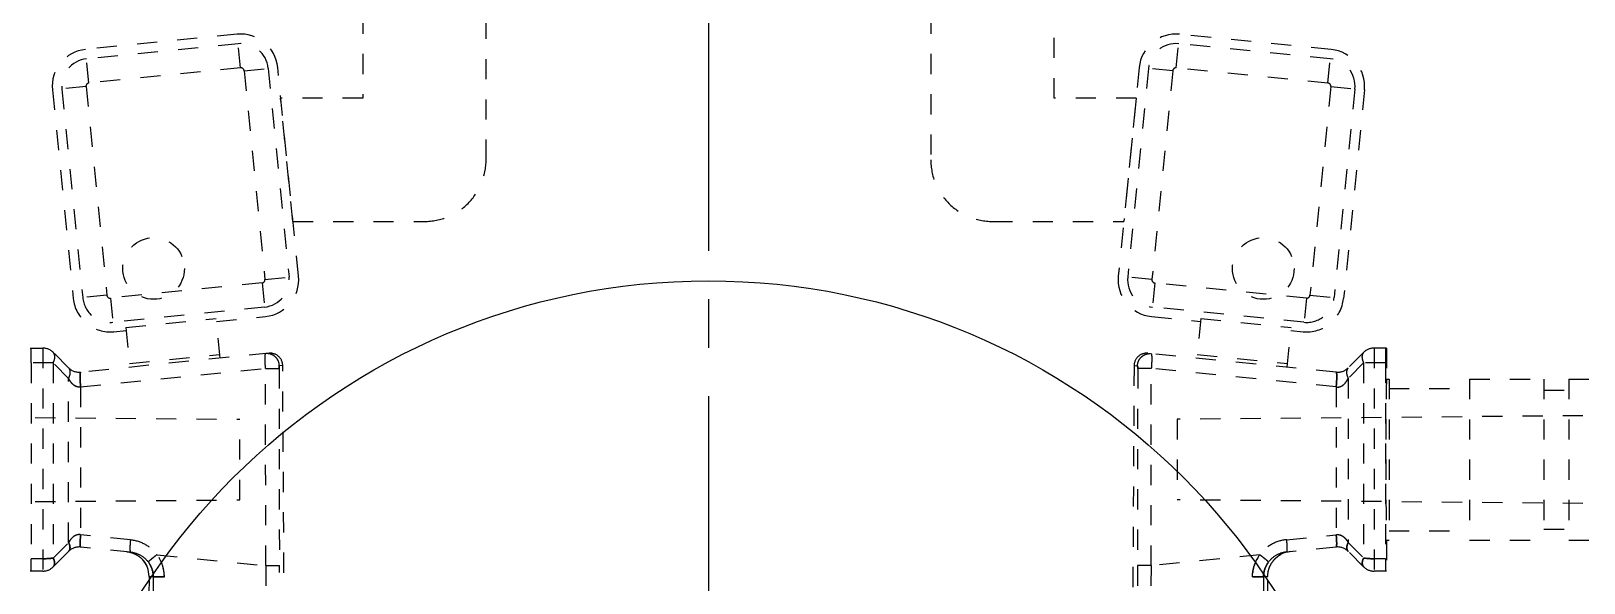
# Model space of a CAD drawing. Header units: millimetres. Extents: x 583 to 1942, y -5112 to 253.
# Drawn here: x 1186.9 to 1312.8, y -4460.4 to -4415.6 of the extents above; entities that cross this region are included whole.
import ezdxf

# ---------------------------------------------------------------- set-up
doc = ezdxf.new("R2010")
doc.units = ezdxf.units.MM
doc.header["$LTSCALE"] = 16.335
doc.linetypes.add('CENTER', pattern=[0.6, 0.375, -0.075, 0.075, -0.075])
doc.linetypes.add('HIDDEN', pattern=[0.2, 0.1, -0.1])
doc.layers.get('0').update_dxf_attribs({"linetype": 'CONTINUOUS'})
doc.layers.add('DEFAULT_2', color=8, linetype='HIDDEN')

msp = doc.modelspace()

# ---------------------------------------------------------------- linework, layer by layer
at = {"color": 1, "linetype": 'CENTER', "ltscale": 3.209403}
msp.add_line((1241.821, -4350.864), (1241.821, -4608.864), dxfattribs=at)
at = {"color": 7, "linetype": 'Continuous'}
msp.add_circle((1241.821, -4490.364), 54.5, dxfattribs=at)
at = {"layer": 'DEFAULT_2', "color": 8, "linetype": 'HIDDEN'}
for p, q in [((1213.789, -4397.864), (1213.789, -4421.052)), ((1223.789, -4426.052), (1223.789, -4397.864)), ((1259.853, -4397.864), (1259.853, -4426.052)), ((1269.853, -4421.052), (1269.853, -4397.864)), ((1203.604, -4415.873), (1191.305, -4417.103)), ((1203.68, -4416.636), (1191.381, -4417.866)), ((1203.876, -4418.596), (1203.604, -4415.873)), ((1279.765, -4418.596), (1280.037, -4415.873)), ((1292.26, -4417.866), (1279.961, -4416.636)), ((1292.337, -4417.103), (1280.037, -4415.873)), ((1191.577, -4419.825), (1191.305, -4417.103)), ((1292.064, -4419.825), (1292.337, -4417.103)), ((1203.876, -4418.596), (1191.577, -4419.825)), ((1204.165, -4418.832), (1206.888, -4418.56)), ((1204.165, -4418.832), (1205.857, -4435.747)), ((1206.125, -4418.636), (1207.816, -4435.551)), ((1208.579, -4435.475), (1206.888, -4418.56)), ((1276.754, -4418.56), (1275.062, -4435.475)), ((1277.517, -4418.636), (1275.825, -4435.551)), ((1279.476, -4418.832), (1276.754, -4418.56)), ((1279.476, -4418.832), (1277.785, -4435.747)), ((1292.064, -4419.825), (1279.765, -4418.596)), ((1191.341, -4420.114), (1188.618, -4420.386)), ((1188.618, -4420.386), (1190.31, -4437.302)), ((1189.381, -4420.31), (1191.073, -4437.226)), ((1191.341, -4420.114), (1193.032, -4437.03)), ((1292.301, -4420.114), (1290.609, -4437.03)), ((1292.301, -4420.114), (1295.023, -4420.386)), ((1294.26, -4420.31), (1292.569, -4437.226)), ((1295.023, -4420.386), (1293.332, -4437.302)), ((1208.126, -4431.052), (1207.126, -4421.052)), ((1213.789, -4421.052), (1207.126, -4421.052)), ((1276.515, -4421.052), (1269.853, -4421.052)), ((1276.515, -4421.052), (1275.515, -4431.052)), ((1208.126, -4431.052), (1218.789, -4431.052)), ((1264.853, -4431.052), (1275.515, -4431.052)), ((1205.857, -4435.747), (1208.579, -4435.475)), ((1277.785, -4435.747), (1275.062, -4435.475)), ((1205.62, -4436.036), (1193.321, -4437.266)), ((1205.62, -4436.036), (1205.893, -4438.759)), ((1278.021, -4436.036), (1277.749, -4438.759)), ((1290.32, -4437.266), (1278.021, -4436.036)), ((1193.032, -4437.03), (1190.31, -4437.302)), ((1193.321, -4437.266), (1193.593, -4439.989)), ((1205.816, -4437.996), (1193.517, -4439.226)), ((1290.124, -4439.226), (1277.825, -4437.996)), ((1290.32, -4437.266), (1290.048, -4439.989)), ((1290.609, -4437.03), (1293.332, -4437.302)), ((1194.565, -4439.655), (1201.889, -4438.922)), ((1202.211, -4442.142), (1201.889, -4438.922)), ((1201.912, -4439.157), (1205.893, -4438.759)), ((1277.749, -4438.759), (1281.729, -4439.157)), ((1281.752, -4438.922), (1281.431, -4442.142)), ((1281.752, -4438.922), (1289.076, -4439.655)), ((1193.593, -4439.989), (1194.589, -4439.889)), ((1194.565, -4439.655), (1194.887, -4442.874)), ((1288.754, -4442.874), (1289.076, -4439.655)), ((1289.053, -4439.889), (1290.048, -4439.989)), ((1186.821, -4441.319), (1187.829, -4441.319)), ((1187.829, -4441.319), (1187.829, -4459.409)), ((1189.934, -4442.925), (1188.681, -4441.672)), ((1206.191, -4441.744), (1190.907, -4443.272)), ((1194.857, -4442.576), (1202.181, -4441.843)), ((1292.735, -4443.272), (1277.45, -4441.744)), ((1281.46, -4441.843), (1288.784, -4442.576)), ((1294.96, -4441.672), (1293.707, -4442.925)), ((1295.813, -4441.319), (1295.813, -4459.409)), ((1296.821, -4441.319), (1295.813, -4441.319)), ((1296.821, -4441.319), (1296.821, -4443.832)), ((1186.9, -4442.525), (1186.9, -4458.404)), ((1188.681, -4442.525), (1186.9, -4442.525)), ((1188.681, -4442.525), (1188.681, -4458.345)), ((1189.934, -4443.778), (1188.681, -4442.525)), ((1190.907, -4444.472), (1205.902, -4442.973)), ((1205.902, -4442.973), (1207.004, -4442.972)), ((1205.922, -4458.958), (1205.902, -4442.973)), ((1207.004, -4442.972), (1207.023, -4458.958)), ((1207.296, -4442.738), (1207.019, -4442.77)), ((1207.635, -4502.004), (1207.296, -4442.738)), ((1276.345, -4442.738), (1276.006, -4502.004)), ((1276.345, -4442.738), (1276.622, -4442.77)), ((1276.637, -4442.972), (1276.619, -4458.958)), ((1277.739, -4442.973), (1276.637, -4442.972)), ((1277.719, -4458.958), (1277.739, -4442.973)), ((1292.735, -4444.472), (1277.739, -4442.973)), ((1294.96, -4442.525), (1293.707, -4443.778)), ((1294.96, -4442.525), (1294.96, -4458.345)), ((1296.742, -4442.525), (1294.96, -4442.525)), ((1296.742, -4442.525), (1296.742, -4458.404)), ((1189.934, -4457.093), (1189.934, -4443.778)), ((1190.907, -4444.472), (1190.907, -4456.456)), ((1292.735, -4444.472), (1292.735, -4456.456)), ((1293.707, -4443.778), (1293.707, -4457.093)), ((1296.821, -4443.832), (1297.022, -4443.832)), ((1297.022, -4443.832), (1297.022, -4456.897)), ((1303.554, -4443.832), (1303.554, -4456.897)), ((1303.554, -4443.832), (1309.584, -4443.832)), ((1309.584, -4443.832), (1309.584, -4456.897)), ((1311.594, -4443.832), (1311.594, -4456.897)), ((1311.594, -4443.832), (1325.061, -4443.832)), ((1297.022, -4444.586), (1303.554, -4444.586)), ((1309.584, -4444.737), (1311.594, -4444.737)), ((1167.625, -4446.782), (1203.805, -4447.098)), ((1316.016, -4446.782), (1279.836, -4447.098)), ((1203.805, -4453.63), (1203.805, -4447.098)), ((1279.836, -4447.098), (1279.836, -4453.63)), ((1167.625, -4453.946), (1203.805, -4453.63)), ((1316.016, -4453.946), (1279.836, -4453.63)), ((1188.681, -4458.345), (1189.934, -4457.093)), ((1194.943, -4456.86), (1190.907, -4456.456)), ((1288.698, -4456.86), (1292.735, -4456.456)), ((1293.707, -4457.093), (1294.96, -4458.345)), ((1296.821, -4456.897), (1297.022, -4456.897)), ((1296.821, -4456.897), (1296.821, -4459.409)), ((1297.022, -4456.142), (1303.554, -4456.142)), ((1303.554, -4456.897), (1309.584, -4456.897)), ((1309.584, -4455.992), (1311.594, -4455.992)), ((1311.594, -4456.897), (1325.061, -4456.897)), ((1187.829, -4458.404), (1186.9, -4458.404)), ((1189.934, -4457.803), (1188.681, -4459.056)), ((1194.943, -4457.86), (1190.907, -4457.456)), ((1197.102, -4458.076), (1205.922, -4458.958)), ((1286.539, -4458.076), (1277.719, -4458.958)), ((1292.735, -4457.456), (1288.698, -4457.86)), ((1294.96, -4459.056), (1293.707, -4457.803)), ((1296.742, -4458.404), (1295.813, -4458.404)), ((1187.829, -4459.409), (1186.821, -4459.409)), ((1205.922, -4458.958), (1206.056, -4501.981)), ((1207.055, -4501.99), (1207.023, -4458.958)), ((1276.619, -4458.958), (1276.587, -4501.99)), ((1277.719, -4458.958), (1277.585, -4501.981)), ((1296.821, -4459.409), (1295.813, -4459.409)), ((1196.455, -4459.843), (1196.191, -4500.992)), ((1196.455, -4459.843), (1196.799, -4459.868)), ((1196.799, -4459.868), (1196.455, -4459.843)), ((1196.799, -4459.868), (1196.767, -4501.878)), ((1197.562, -4501.864), (1197.696, -4459.867)), ((1286.079, -4501.864), (1285.946, -4459.867)), ((1286.842, -4459.868), (1287.187, -4459.843)), ((1287.187, -4459.843), (1286.842, -4459.868)), ((1286.842, -4459.868), (1286.875, -4501.878)), ((1287.45, -4500.992), (1287.187, -4459.843))]:
    msp.add_line(p, q, dxfattribs=at)
for centre in [(1196.821, -4434.864), (1286.821, -4434.864)]:
    msp.add_circle(centre, 2.5, dxfattribs=at)
for centre, radius, start, end in [((1203.902, -4418.858), 3, 5.71059, 95.71059), ((1203.902, -4418.858), 2.233, 5.71059, 95.71059), ((1279.739, -4418.858), 3, 84.28941, 174.28941), ((1279.739, -4418.858), 2.233, 84.28941, 174.28941), ((1191.603, -4420.088), 3, 95.71059, 185.71059), ((1191.603, -4420.088), 2.233, 95.71059, 185.71059), ((1292.038, -4420.088), 2.233, 354.28941, 84.28941), ((1292.038, -4420.088), 3, 354.28941, 84.28941), ((1203.902, -4418.858), 0.264, 5.71059, 95.71059), ((1279.739, -4418.858), 0.264, 84.28941, 174.28941), ((1191.603, -4420.088), 0.264, 95.71059, 185.71059), ((1292.038, -4420.088), 0.264, 354.28941, 84.28941), ((1205.594, -4435.774), 0.264, 275.71059, 5.71059), ((1205.594, -4435.774), 2.233, 275.71059, 5.71059), ((1205.594, -4435.774), 3, 275.71059, 5.71059), ((1278.047, -4435.774), 3, 174.28941, 264.28941), ((1278.047, -4435.774), 2.233, 174.28941, 264.28941), ((1278.047, -4435.774), 0.264, 174.28941, 264.28941), ((1193.295, -4437.004), 3, 185.71059, 275.71059), ((1193.295, -4437.004), 2.233, 185.71059, 275.71059), ((1193.295, -4437.004), 0.264, 185.71059, 275.71059), ((1290.346, -4437.004), 3, 264.28941, 354.28941), ((1290.346, -4437.004), 2.233, 264.28941, 354.28941), ((1290.346, -4437.004), 0.264, 264.28941, 354.28941), ((1187.829, -4442.525), 1.206, 45, 90), ((1206.291, -4442.744), 1.005, 0.34022, 95.71054), ((1277.35, -4442.744), 1.005, 84.28946, 179.65978), ((1295.813, -4442.525), 1.206, 90, 135), ((1190.787, -4442.072), 1.206, 225, 275.71059), ((1292.855, -4442.072), 1.206, 264.28941, 315), ((1190.787, -4458.656), 1.206, 84.28941, 135.0011), ((1194.447, -4459.83), 2.008, 359.62581, 84.28932), ((1194.716, -4459.859), 2.98, 359.84825, 36.76603), ((1288.926, -4459.859), 2.98, 143.23397, 180.15175), ((1289.196, -4459.828), 2.008, 95.70249, 180.36723), ((1292.855, -4458.656), 1.206, 44.99926, 95.71059), ((1187.829, -4458.203), 1.206, 270, 315.00033), ((1295.813, -4458.203), 1.206, 224.99969, 270)]:
    msp.add_arc(centre, radius, start, end, dxfattribs=at)
for centre, major_axis, start_param, end_param in [((1186.889, -4442.525), (0, 1.206), -1.5707963, 0), ((1296.752, -4442.525), (0, 1.206), 0, 1.5707963), ((1296.821, -4450.364), (0, 6.532), 0, 3.1415927), ((1186.891, -4458.404), (0, 1.005), -3.1415927, -1.5707963), ((1296.751, -4458.404), (0, 1.005), -4.712389, -3.1415927)]:
    msp.add_ellipse(centre, major_axis=major_axis, ratio=0.0087269, start_param=start_param, end_param=end_param, dxfattribs=at)
for points in [[(1218.789, -4431.052), (1219.439, -4431.051), (1220.754, -4430.793), (1222.415, -4429.679), (1223.529, -4428.017), (1223.787, -4426.702), (1223.789, -4426.052)], [(1259.853, -4426.052), (1259.854, -4426.702), (1260.112, -4428.017), (1261.226, -4429.679), (1262.888, -4430.793), (1264.203, -4431.051), (1264.853, -4431.052)]]:
    msp.add_open_spline(points, degree=3, dxfattribs=at)
for points, knots in [([(1188.681, -4442.525), (1188.722, -4442.444), (1188.786, -4442.284), (1188.824, -4442.044), (1188.795, -4441.832), (1188.725, -4441.716), (1188.681, -4441.672)], [0, 0, 0, 0, 0.3020114, 0.5671693, 0.7956576, 1, 1, 1, 1]), ([(1205.902, -4442.973), (1205.89, -4442.821), (1205.872, -4442.539), (1205.863, -4442.206), (1205.869, -4441.991), (1205.879, -4441.877), (1205.889, -4441.812), (1205.906, -4441.772), (1205.917, -4441.771)], [0, 0, 0, 0, 0.3780534, 0.6985219, 0.8219697, 0.9145423, 0.9734623, 1, 1, 1, 1]), ([(1207.019, -4442.77), (1207.019, -4442.637), (1206.963, -4442.357), (1206.711, -4442.002), (1206.333, -4441.786), (1206.049, -4441.758), (1205.917, -4441.771)], [0, 0, 0, 0, 0.2389818, 0.5002967, 0.7614039, 1, 1, 1, 1]), ([(1276.622, -4442.77), (1276.622, -4442.637), (1276.679, -4442.357), (1276.931, -4442.002), (1277.309, -4441.786), (1277.593, -4441.758), (1277.724, -4441.771)], [0, 0, 0, 0, 0.2389818, 0.5002967, 0.7614039, 1, 1, 1, 1]), ([(1277.724, -4441.771), (1277.735, -4441.772), (1277.752, -4441.812), (1277.763, -4441.877), (1277.773, -4441.991), (1277.778, -4442.206), (1277.77, -4442.539), (1277.752, -4442.821), (1277.739, -4442.973)], [0, 0, 0, 0, 0.0265359, 0.0854564, 0.1780317, 0.3014817, 0.6219515, 1, 1, 1, 1]), ([(1294.96, -4441.672), (1294.916, -4441.716), (1294.846, -4441.832), (1294.817, -4442.044), (1294.855, -4442.284), (1294.919, -4442.444), (1294.96, -4442.525)], [0, 0, 0, 0, 0.2043424, 0.4328307, 0.6979886, 1, 1, 1, 1]), ([(1189.934, -4443.778), (1189.976, -4443.694), (1190.04, -4443.527), (1190.089, -4443.232), (1190.021, -4443.012), (1189.934, -4442.925)], [0, 0, 0, 0, 0.3145327, 0.5891618, 1, 1, 1, 1]), ([(1190.907, -4444.472), (1190.892, -4444.326), (1190.875, -4444.107), (1190.861, -4443.826), (1190.857, -4443.641), (1190.859, -4443.491), (1190.869, -4443.377), (1190.88, -4443.313), (1190.896, -4443.273), (1190.907, -4443.272)], [0, 0, 0, 0, 0.3655764, 0.5420724, 0.6981911, 0.8237347, 0.9159114, 0.9740762, 1, 1, 1, 1]), ([(1190.907, -4443.272), (1190.897, -4443.273), (1190.88, -4443.313), (1190.869, -4443.376), (1190.859, -4443.49), (1190.856, -4443.71), (1190.87, -4444.044), (1190.892, -4444.325), (1190.907, -4444.472)], [0, 0, 0, 0, 0.0257642, 0.0835656, 0.1753307, 0.3005778, 0.6333187, 1, 1, 1, 1]), ([(1207.019, -4442.77), (1207.013, -4442.77), (1207.015, -4442.801), (1207.007, -4442.835), (1207.006, -4442.901), (1207.004, -4442.946), (1207.004, -4442.972)], [0, 0, 0, 0, 0.0889771, 0.3105788, 0.627363, 1, 1, 1, 1]), ([(1207.004, -4442.972), (1207.004, -4442.946), (1207.006, -4442.901), (1207.007, -4442.835), (1207.015, -4442.801), (1207.013, -4442.77), (1207.019, -4442.77)], [0, 0, 0, 0, 0.3726869, 0.6894723, 0.9110497, 1, 1, 1, 1]), ([(1276.637, -4442.972), (1276.637, -4442.946), (1276.636, -4442.901), (1276.635, -4442.835), (1276.627, -4442.801), (1276.628, -4442.77), (1276.622, -4442.77)], [0, 0, 0, 0, 0.3726869, 0.6894723, 0.9110497, 1, 1, 1, 1]), ([(1276.622, -4442.77), (1276.628, -4442.77), (1276.627, -4442.801), (1276.635, -4442.835), (1276.636, -4442.901), (1276.637, -4442.946), (1276.637, -4442.972)], [0, 0, 0, 0, 0.0889771, 0.3105788, 0.627363, 1, 1, 1, 1]), ([(1292.735, -4443.272), (1292.745, -4443.273), (1292.761, -4443.313), (1292.772, -4443.376), (1292.782, -4443.49), (1292.786, -4443.71), (1292.771, -4444.044), (1292.749, -4444.325), (1292.735, -4444.472)], [0, 0, 0, 0, 0.0257642, 0.0835656, 0.1753307, 0.3005778, 0.6333187, 1, 1, 1, 1]), ([(1292.735, -4444.472), (1292.749, -4444.326), (1292.766, -4444.107), (1292.78, -4443.826), (1292.784, -4443.641), (1292.782, -4443.491), (1292.772, -4443.377), (1292.761, -4443.313), (1292.745, -4443.273), (1292.735, -4443.272)], [0, 0, 0, 0, 0.3655764, 0.5420724, 0.6981911, 0.8237347, 0.9159114, 0.9740762, 1, 1, 1, 1]), ([(1293.707, -4442.925), (1293.613, -4443.019), (1293.551, -4443.254), (1293.608, -4443.546), (1293.669, -4443.702), (1293.707, -4443.778)], [0, 0, 0, 0, 0.4453946, 0.7145443, 1, 1, 1, 1]), ([(1190.907, -4444.472), (1190.809, -4444.492), (1190.595, -4444.473), (1190.316, -4444.316), (1190.095, -4444.071), (1189.984, -4443.879), (1189.934, -4443.778)], [0, 0, 0, 0, 0.2353678, 0.4805751, 0.7355673, 1, 1, 1, 1]), ([(1190.907, -4444.472), (1190.799, -4444.497), (1190.567, -4444.472), (1190.291, -4444.292), (1190.085, -4444.05), (1189.98, -4443.87), (1189.934, -4443.778)], [0, 0, 0, 0, 0.2596453, 0.5128949, 0.7586868, 1, 1, 1, 1]), ([(1292.735, -4444.472), (1292.842, -4444.497), (1293.074, -4444.472), (1293.35, -4444.292), (1293.556, -4444.05), (1293.662, -4443.87), (1293.707, -4443.778)], [0, 0, 0, 0, 0.2596453, 0.5128949, 0.7586868, 1, 1, 1, 1]), ([(1292.735, -4444.472), (1292.833, -4444.492), (1293.047, -4444.473), (1293.325, -4444.316), (1293.546, -4444.071), (1293.657, -4443.879), (1293.707, -4443.778)], [0, 0, 0, 0, 0.2353678, 0.4805751, 0.7355673, 1, 1, 1, 1]), ([(1190.907, -4456.456), (1190.801, -4456.434), (1190.578, -4456.454), (1190.301, -4456.613), (1190.09, -4456.837), (1189.981, -4457.006), (1189.934, -4457.093)], [0, 0, 0, 0, 0.2612044, 0.515227, 0.7604879, 1, 1, 1, 1]), ([(1190.907, -4456.456), (1190.809, -4456.438), (1190.599, -4456.454), (1190.226, -4456.644), (1190.034, -4456.909), (1189.934, -4457.093)], [0, 0, 0, 0, 0.242333, 0.490823, 1, 1, 1, 1]), ([(1189.934, -4457.093), (1189.969, -4457.163), (1190.022, -4457.301), (1190.063, -4457.547), (1190.007, -4457.731), (1189.934, -4457.803)], [0, 0, 0, 0, 0.3145316, 0.5891605, 1, 1, 1, 1]), ([(1189.934, -4457.803), (1190.012, -4457.725), (1190.064, -4457.529), (1190.017, -4457.286), (1189.966, -4457.156), (1189.934, -4457.093)], [0, 0, 0, 0, 0.4453946, 0.7145441, 1, 1, 1, 1]), ([(1190.907, -4457.456), (1190.898, -4457.455), (1190.885, -4457.422), (1190.876, -4457.37), (1190.867, -4457.275), (1190.864, -4457.091), (1190.876, -4456.813), (1190.895, -4456.579), (1190.907, -4456.456)], [0, 0, 0, 0, 0.025764, 0.0835657, 0.1753312, 0.3005786, 0.6333197, 1, 1, 1, 1]), ([(1190.907, -4456.456), (1190.895, -4456.578), (1190.877, -4456.812), (1190.864, -4457.09), (1190.867, -4457.274), (1190.876, -4457.369), (1190.885, -4457.422), (1190.898, -4457.455), (1190.907, -4457.456)], [0, 0, 0, 0, 0.3655909, 0.6981836, 0.8237308, 0.9159099, 0.974076, 1, 1, 1, 1]), ([(1194.943, -4456.86), (1194.931, -4456.982), (1194.913, -4457.216), (1194.901, -4457.494), (1194.904, -4457.678), (1194.912, -4457.773), (1194.921, -4457.826), (1194.935, -4457.859), (1194.943, -4457.86)], [0, 0, 0, 0, 0.3661361, 0.6988046, 0.8242021, 0.9161741, 0.9741572, 1, 1, 1, 1]), ([(1194.943, -4456.86), (1195.363, -4456.902), (1196.194, -4457.162), (1196.85, -4457.737), (1197.102, -4458.076)], [0, 0, 0, 0, 0.4996307, 1, 1, 1, 1]), ([(1288.698, -4456.86), (1288.278, -4456.902), (1287.447, -4457.162), (1286.792, -4457.737), (1286.539, -4458.076)], [0, 0, 0, 0, 0.4996307, 1, 1, 1, 1]), ([(1288.698, -4456.86), (1288.71, -4456.982), (1288.728, -4457.216), (1288.741, -4457.494), (1288.738, -4457.678), (1288.729, -4457.773), (1288.72, -4457.826), (1288.707, -4457.859), (1288.698, -4457.86)], [0, 0, 0, 0, 0.3661361, 0.6988046, 0.8242021, 0.9161741, 0.9741572, 1, 1, 1, 1]), ([(1292.735, -4456.456), (1292.84, -4456.434), (1293.063, -4456.454), (1293.341, -4456.613), (1293.552, -4456.837), (1293.661, -4457.006), (1293.707, -4457.093)], [0, 0, 0, 0, 0.2612044, 0.515227, 0.7604879, 1, 1, 1, 1]), ([(1292.735, -4456.456), (1292.833, -4456.438), (1293.042, -4456.454), (1293.415, -4456.644), (1293.607, -4456.909), (1293.707, -4457.093)], [0, 0, 0, 0, 0.242333, 0.490823, 1, 1, 1, 1]), ([(1292.735, -4456.456), (1292.747, -4456.578), (1292.765, -4456.812), (1292.777, -4457.09), (1292.774, -4457.274), (1292.766, -4457.369), (1292.757, -4457.422), (1292.743, -4457.455), (1292.735, -4457.456)], [0, 0, 0, 0, 0.3655909, 0.6981836, 0.8237308, 0.9159099, 0.974076, 1, 1, 1, 1]), ([(1292.735, -4457.456), (1292.743, -4457.455), (1292.757, -4457.422), (1292.766, -4457.37), (1292.774, -4457.275), (1292.777, -4457.091), (1292.765, -4456.813), (1292.747, -4456.579), (1292.735, -4456.456)], [0, 0, 0, 0, 0.025764, 0.0835657, 0.1753312, 0.3005786, 0.6333197, 1, 1, 1, 1]), ([(1293.707, -4457.093), (1293.672, -4457.163), (1293.619, -4457.301), (1293.578, -4457.547), (1293.635, -4457.731), (1293.707, -4457.803)], [0, 0, 0, 0, 0.3145316, 0.5891605, 1, 1, 1, 1]), ([(1293.707, -4457.803), (1293.629, -4457.725), (1293.577, -4457.529), (1293.624, -4457.286), (1293.676, -4457.156), (1293.707, -4457.093)], [0, 0, 0, 0, 0.4453946, 0.7145441, 1, 1, 1, 1]), ([(1188.681, -4458.345), (1188.621, -4458.355), (1188.338, -4458.393), (1188.052, -4458.405), (1187.829, -4458.404)], [0, 0, 0, 0, 0.2150351, 1, 1, 1, 1]), ([(1187.829, -4458.404), (1187.907, -4458.404), (1188.192, -4458.399), (1188.478, -4458.379), (1188.681, -4458.345)], [0, 0, 0, 0, 0.2756474, 1, 1, 1, 1]), ([(1188.681, -4459.056), (1188.754, -4458.984), (1188.81, -4458.8), (1188.769, -4458.554), (1188.717, -4458.415), (1188.681, -4458.345)], [0, 0, 0, 0, 0.4108588, 0.6854852, 1, 1, 1, 1]), ([(1188.681, -4458.345), (1188.713, -4458.409), (1188.764, -4458.538), (1188.812, -4458.782), (1188.76, -4458.978), (1188.681, -4459.056)], [0, 0, 0, 0, 0.2854723, 0.5546257, 1, 1, 1, 1]), ([(1194.645, -4457.83), (1194.704, -4457.836), (1194.949, -4457.872), (1195.188, -4457.953), (1195.355, -4458.038)], [0, 0, 0, 0, 0.2404423, 1, 1, 1, 1]), ([(1194.943, -4457.86), (1195.225, -4457.888), (1195.782, -4458.066), (1196.226, -4458.446), (1196.397, -4458.672)], [0, 0, 0, 0, 0.5001654, 1, 1, 1, 1]), ([(1195.355, -4458.038), (1195.41, -4458.066), (1195.624, -4458.188), (1195.816, -4458.349), (1195.94, -4458.487)], [0, 0, 0, 0, 0.2468933, 1, 1, 1, 1]), ([(1197.103, -4458.076), (1197.014, -4458.143), (1196.847, -4458.272), (1196.652, -4458.428), (1196.525, -4458.538), (1196.46, -4458.597), (1196.42, -4458.639), (1196.399, -4458.662), (1196.397, -4458.672)], [0, 0, 0, 0, 0.3600643, 0.6837978, 0.8090089, 0.9042327, 0.9681778, 1, 1, 1, 1]), ([(1197.102, -4458.076), (1197.012, -4458.144), (1196.843, -4458.274), (1196.647, -4458.432), (1196.521, -4458.541), (1196.457, -4458.599), (1196.419, -4458.64), (1196.399, -4458.663), (1196.397, -4458.672)], [0, 0, 0, 0, 0.3667353, 0.6912848, 0.8147726, 0.9076031, 0.9693456, 1, 1, 1, 1]), ([(1197.696, -4459.867), (1197.695, -4459.548), (1197.595, -4458.907), (1197.294, -4458.331), (1197.103, -4458.076)], [0, 0, 0, 0, 0.5002201, 1, 1, 1, 1]), ([(1285.946, -4459.867), (1285.947, -4459.548), (1286.046, -4458.907), (1286.348, -4458.331), (1286.539, -4458.076)], [0, 0, 0, 0, 0.5002201, 1, 1, 1, 1]), ([(1286.539, -4458.076), (1286.629, -4458.144), (1286.798, -4458.274), (1286.994, -4458.432), (1287.12, -4458.541), (1287.184, -4458.599), (1287.222, -4458.64), (1287.242, -4458.663), (1287.245, -4458.672)], [0, 0, 0, 0, 0.3667353, 0.6912848, 0.8147726, 0.9076031, 0.9693456, 1, 1, 1, 1]), ([(1286.539, -4458.076), (1286.627, -4458.143), (1286.794, -4458.272), (1286.99, -4458.428), (1287.116, -4458.538), (1287.182, -4458.597), (1287.221, -4458.639), (1287.242, -4458.662), (1287.245, -4458.672)], [0, 0, 0, 0, 0.3600643, 0.6837978, 0.8090089, 0.9042327, 0.9681778, 1, 1, 1, 1]), ([(1288.698, -4457.86), (1288.416, -4457.888), (1287.86, -4458.066), (1287.415, -4458.446), (1287.245, -4458.672)], [0, 0, 0, 0, 0.5001654, 1, 1, 1, 1]), ([(1287.701, -4458.487), (1287.743, -4458.441), (1287.916, -4458.265), (1288.122, -4458.122), (1288.286, -4458.038)], [0, 0, 0, 0, 0.2529664, 1, 1, 1, 1]), ([(1294.96, -4459.056), (1294.888, -4458.984), (1294.831, -4458.8), (1294.872, -4458.554), (1294.925, -4458.415), (1294.96, -4458.345)], [0, 0, 0, 0, 0.4108588, 0.6854852, 1, 1, 1, 1]), ([(1294.96, -4458.345), (1294.928, -4458.409), (1294.877, -4458.538), (1294.83, -4458.782), (1294.882, -4458.978), (1294.96, -4459.056)], [0, 0, 0, 0, 0.2854723, 0.5546257, 1, 1, 1, 1]), ([(1295.813, -4458.404), (1295.734, -4458.404), (1295.449, -4458.399), (1295.164, -4458.379), (1294.96, -4458.345)], [0, 0, 0, 0, 0.2756474, 1, 1, 1, 1]), ([(1294.96, -4458.345), (1295.02, -4458.355), (1295.303, -4458.393), (1295.589, -4458.405), (1295.813, -4458.404)], [0, 0, 0, 0, 0.2150351, 1, 1, 1, 1]), ([(1195.94, -4458.487), (1195.982, -4458.534), (1196.138, -4458.725), (1196.258, -4458.945), (1196.324, -4459.117)], [0, 0, 0, 0, 0.2529946, 1, 1, 1, 1]), ([(1196.397, -4458.672), (1196.461, -4458.757), (1196.689, -4459.117), (1196.799, -4459.55), (1196.799, -4459.868)], [0, 0, 0, 0, 0.2517316, 1, 1, 1, 1]), ([(1196.799, -4459.868), (1196.799, -4459.761), (1196.764, -4459.337), (1196.588, -4458.926), (1196.397, -4458.672)], [0, 0, 0, 0, 0.2512062, 1, 1, 1, 1]), ([(1205.922, -4458.958), (1206.169, -4458.957), (1206.535, -4458.958), (1206.902, -4458.955), (1207.023, -4458.958)], [0, 0, 0, 0, 0.6707455, 1, 1, 1, 1]), ([(1205.923, -4458.958), (1206.053, -4458.958), (1206.42, -4458.958), (1206.787, -4458.957), (1207.023, -4458.958)], [0, 0, 0, 0, 0.3557817, 1, 1, 1, 1]), ([(1277.719, -4458.958), (1277.473, -4458.957), (1277.106, -4458.958), (1276.739, -4458.955), (1276.619, -4458.958)], [0, 0, 0, 0, 0.6707455, 1, 1, 1, 1]), ([(1277.719, -4458.958), (1277.588, -4458.958), (1277.222, -4458.958), (1276.855, -4458.957), (1276.619, -4458.958)], [0, 0, 0, 0, 0.3557817, 1, 1, 1, 1]), ([(1286.842, -4459.868), (1286.842, -4459.761), (1286.878, -4459.337), (1287.053, -4458.926), (1287.245, -4458.672)], [0, 0, 0, 0, 0.2512062, 1, 1, 1, 1]), ([(1287.245, -4458.672), (1287.18, -4458.757), (1286.953, -4459.117), (1286.842, -4459.55), (1286.842, -4459.868)], [0, 0, 0, 0, 0.2517316, 1, 1, 1, 1]), ([(1287.187, -4459.843), (1287.186, -4459.783), (1287.196, -4459.537), (1287.251, -4459.292), (1287.317, -4459.117)], [0, 0, 0, 0, 0.240464, 1, 1, 1, 1]), ([(1287.317, -4459.117), (1287.339, -4459.06), (1287.437, -4458.834), (1287.577, -4458.625), (1287.701, -4458.487)], [0, 0, 0, 0, 0.2468625, 1, 1, 1, 1]), ([(1197.696, -4459.867), (1197.588, -4459.867), (1197.289, -4459.868), (1196.99, -4459.865), (1196.799, -4459.868)], [0, 0, 0, 0, 0.3600139, 1, 1, 1, 1]), ([(1196.799, -4459.868), (1196.829, -4459.867), (1197.128, -4459.868), (1197.426, -4459.867), (1197.696, -4459.867)], [0, 0, 0, 0, 0.0989221, 1, 1, 1, 1]), ([(1285.946, -4459.867), (1286.053, -4459.867), (1286.352, -4459.868), (1286.651, -4459.865), (1286.842, -4459.868)], [0, 0, 0, 0, 0.3600139, 1, 1, 1, 1]), ([(1286.842, -4459.868), (1286.813, -4459.867), (1286.514, -4459.868), (1286.215, -4459.867), (1285.946, -4459.867)], [0, 0, 0, 0, 0.0989221, 1, 1, 1, 1])]:
    msp.add_open_spline(points, degree=3, knots=knots, dxfattribs=at)

doc.saveas('drawing.dxf')
